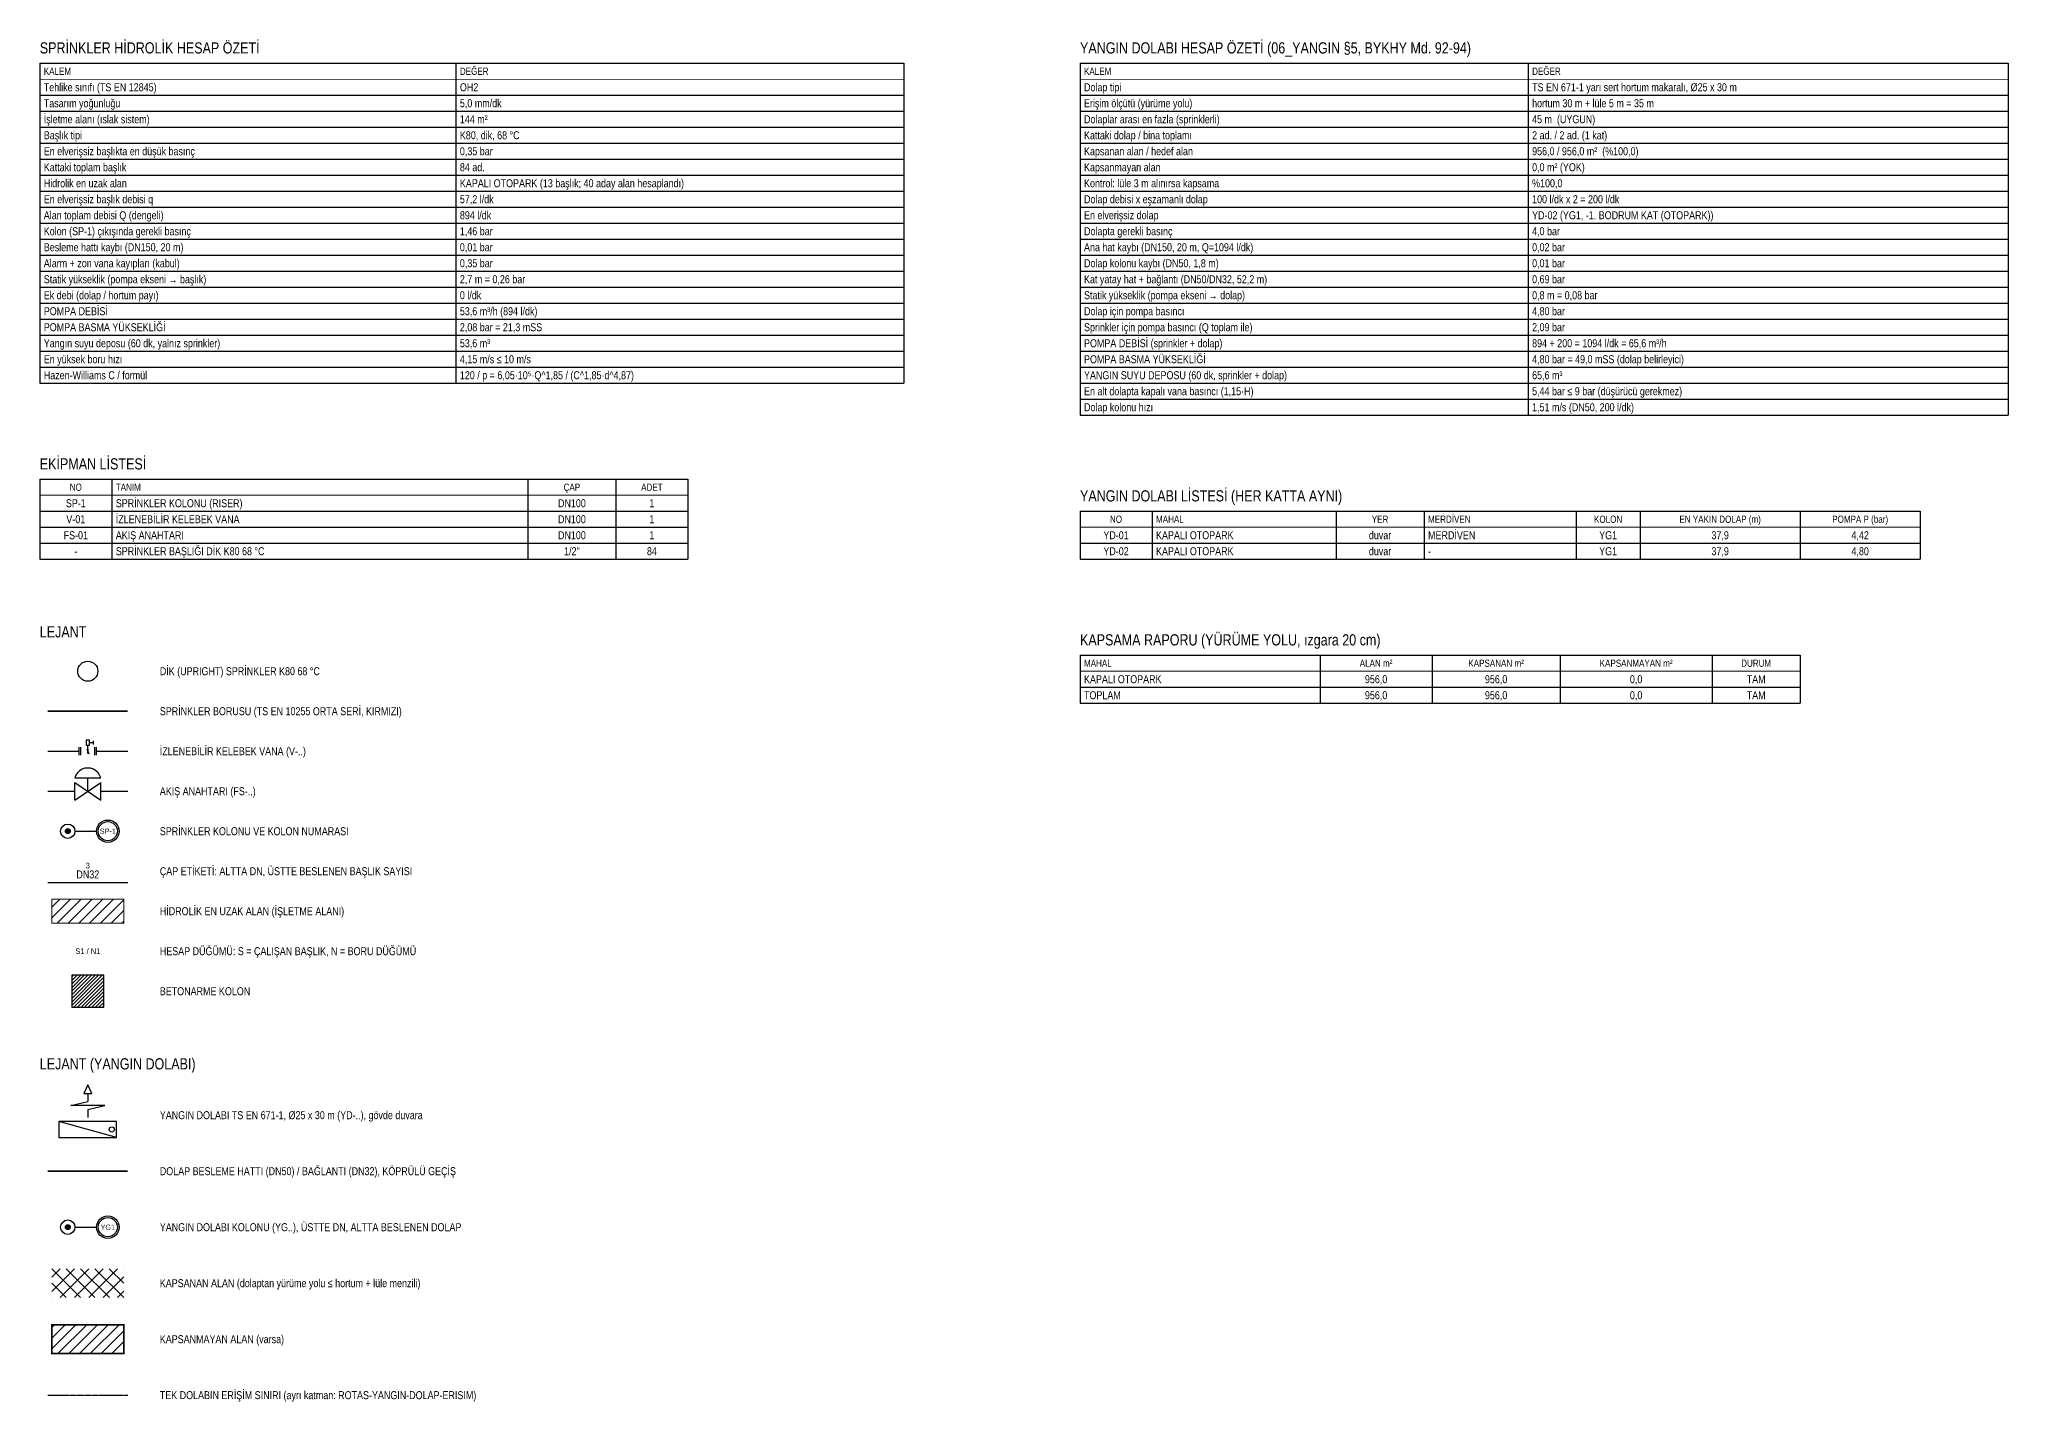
# Model space of a CAD drawing. Header units: centimetres. Extents: x 0 to 9130, y -568 to 3288.
# Drawn here: x 5350 to 7810, y 827 to 2530 of the extents above; entities that cross this region are included whole.
import ezdxf
from ezdxf.enums import TextEntityAlignment as Align

# ---------------------------------------------------------------- set-up
doc = ezdxf.new("R2010")
doc.units = ezdxf.units.CM
doc.linetypes.add('DASHED', pattern=[1.524, 1.27, -0.254])
for name, color, linetype in [('MTY-VANA', 1, 'Continuous'), ('ROTAS-MIMARI-KOLON', 8, 'Continuous'), ('ROTAS-MIMARI-KOLON-TARAMA', 9, 'Continuous'), ('ROTAS-YANGIN-DOLAP', 1, 'Continuous'), ('ROTAS-YANGIN-DOLAP-BORU', 1, 'Continuous'), ('ROTAS-YANGIN-DOLAP-ERISIM', 3, 'DASHED'), ('ROTAS-YANGIN-DOLAP-KAPSAMA', 3, 'Continuous'), ('ROTAS-YANGIN-DOLAP-KAPSANMAYAN', 1, 'Continuous'), ('ROTAS-YANGIN-DOLAP-KOLON', 6, 'Continuous'), ('ROTAS-YANGIN-DUGUM', 3, 'Continuous'), ('ROTAS-YANGIN-HIDROLIK-ALAN', 2, 'Continuous'), ('ROTAS-YANGIN-HIDROLIK-TARAMA', 8, 'Continuous'), ('ROTAS-YANGIN-KOLON', 6, 'Continuous'), ('ROTAS-YANGIN-LEJANT', 7, 'Continuous'), ('ROTAS-YANGIN-SPR-BORU', 140, 'Continuous'), ('ROTAS-YANGIN-SPR-CAP', 141, 'Continuous'), ('ROTAS-YANGIN-SPRINKLER', 15, 'Continuous'), ('ROTAS-YANGIN-TABLO', 7, 'Continuous'), ('ROTAS-YANGIN-VANA', 1, 'Continuous')]:
    doc.layers.add(name, color=color, linetype=linetype)
doc.styles.add('CAP', font='wturkce.SHX', dxfattribs={"width": 0.65})
doc.styles.add('ROTAS', font='arial.ttf')

# ---------------------------------------------------------------- blocks, each defined once
blk = doc.blocks.new('ROTAS-SPR-DIK')
blk.add_circle((0, 0), 12.5)
blk = doc.blocks.new('MTY-IZLENEBILIR KELEBEK VANA')
at = {"layer": 'MTY-VANA', "linetype": 'Continuous'}
for p, q in [((-10.7, -5.1), (-10.7, 4.9)), ((-10.7, -5.1), (-10.7, 4.9)), ((-10.7, -5.1), (-10.7, 4.9)), ((-10.7, -5.1), (-10.7, 4.9)), ((-8.7, -5.1), (-8.7, 4.9)), ((-8.7, -5.1), (-8.7, 4.9)), ((-8.7, -5.1), (-8.7, 4.9)), ((-8.7, -5.1), (-8.7, 4.9)), ((0, 0), (0, 7.4)), ((0, 0), (0, 7.4)), ((0, 0), (0, 7.4)), ((0, 0), (0, 7.4)), ((8.7, -5.1), (8.7, 4.9)), ((8.7, -5.1), (8.7, 4.9)), ((8.7, -5.1), (8.7, 4.9)), ((8.7, -5.1), (8.7, 4.9)), ((10.7, -5.1), (10.7, 4.9)), ((10.7, -5.1), (10.7, 4.9)), ((10.7, -5.1), (10.7, 4.9)), ((10.7, -5.1), (10.7, 4.9))]:
    blk.add_line(p, q, dxfattribs=at)
at = {"layer": 'MTY-VANA'}
for p, q in [((-1.2, 3.1), (1.2, -3.1)), ((-1.2, 3.1), (1.2, -3.1)), ((-1.2, 3.1), (1.2, -3.1)), ((7, 10.6), (2.2, 10.6)), ((7, 10.6), (2.2, 10.6)), ((7, 10.6), (2.2, 10.6)), ((7, 10.6), (2.2, 10.6)), ((7, 8.2), (7, 13.1)), ((7, 8.2), (7, 13.1)), ((7, 8.2), (7, 13.1)), ((7, 8.2), (7, 13.1))]:
    blk.add_line(p, q, dxfattribs=at)
blk.add_lwpolyline([(-2.2, 13.9), (-2.2, 7.4), (2.2, 7.4), (2.2, 13.9)], close=True, dxfattribs=at)
blk.add_lwpolyline([(-2.2, 13.9), (-2.2, 7.4), (2.2, 7.4), (2.2, 13.9)], close=True, dxfattribs=at)
blk.add_lwpolyline([(-2.2, 13.9), (-2.2, 7.4), (2.2, 7.4), (2.2, 13.9)], close=True, dxfattribs=at)
blk.add_lwpolyline([(-2.2, 13.9), (-2.2, 7.4), (2.2, 7.4), (2.2, 13.9)], close=True, dxfattribs=at)
at = {"layer": 'MTY-VANA', "linetype": 'Continuous'}
blk.add_trace([(-1.2, 3.1), (1.2, 3.1), (-1.2, -3.1), (1.2, -3.1)], dxfattribs=at)
blk.add_trace([(-1.2, 3.1), (1.2, 3.1), (-1.2, -3.1), (1.2, -3.1)], dxfattribs=at)
blk.add_trace([(-1.2, 3.1), (1.2, 3.1), (-1.2, -3.1), (1.2, -3.1)], dxfattribs=at)
blk.add_trace([(-1.2, 3.1), (1.2, 3.1), (-1.2, -3.1), (1.2, -3.1)], dxfattribs=at)
at = {"layer": 'MTY-VANA', "style": 'CAP', "width": 0.65}
blk.add_attdef('CAP', text='', height=5, rotation=270, dxfattribs=at).set_placement((0, 0), align=Align.CENTER)
blk = doc.blocks.new('ROTAS-AKIS-ANAHTARI')
for p, q in [((-16.3, 16.7), (16.2, 16.7)), ((-16.2, -11), (-16.2, 11)), ((-16.2, 11), (16.3, -11)), ((-16.2, -11), (16.3, 11)), ((0.1, 0), (0.1, 16.7)), ((16.3, -11), (16.3, 11))]:
    blk.add_line(p, q)
blk.add_lwpolyline([(16.2, 16.7), (14.8, 20.1), (12.8, 23.1), (10.1, 25.6), (7, 27.5), (3.5, 28.6), (-0.1, 29), (-3.7, 28.6), (-7.2, 27.5), (-10.3, 25.6), (-12.9, 23.1), (-15, 20.1), (-16.3, 16.7)])
blk = doc.blocks.new('ROTAS-SPR-KOLON')
blk.add_hatch(color=7).paths.add_polyline_path([(3, 0), (2.8, 1.1), (2.1, 2.1), (1.1, 2.8), (0, 3), (-1.1, 2.8), (-2.1, 2.1), (-2.8, 1.1), (-3, 0), (-2.8, -1.1), (-2.1, -2.1), (-1.1, -2.8), (0, -3), (1.1, -2.8), (2.1, -2.1), (2.8, -1.1)])
for radius in [9, 3]:
    blk.add_circle((0, 0), radius)
blk = doc.blocks.new('ROTAS-YANGIN-DOLABI-PLAN')
for p, q in [((0, 32.8), (-5, 22)), ((5, 22), (0, 32.8)), ((-21.2, 7.3), (0, 12.3)), ((21.2, 7.3), (-21.2, 7.3)), ((-5, 22), (5, 22)), ((0, 22), (0, 12.3)), ((0, 2.3), (21.2, 7.3)), ((0, 2.3), (0, -7.8)), ((36, -32.8), (-36, -12.8)), ((30, -22.8), (30, -22.8))]:
    blk.add_line(p, q)
for points in [[(-36, -12.8), (-36, -32.8), (36, -32.8), (36, -12.8), (-36, -12.8)], [(36, -32.8), (-36, -12.8), (-36, -32.8), (36, -32.8)]]:
    blk.add_lwpolyline(points)
blk.add_circle((30, -22.8), 3.25)
at = {"style": 'ROTAS'}
blk.add_attdef('NO', text='', height=6, dxfattribs=at).set_placement((0, 35.8), align=Align.BOTTOM_CENTER)

msp = doc.modelspace()

# ---------------------------------------------------------------- hatches: boundary and pattern name
at = {"layer": 'ROTAS-MIMARI-KOLON-TARAMA'}
h = msp.add_hatch(dxfattribs=at)
h.set_pattern_fill('ANSI31')
h.paths.add_polyline_path([(5390, 1320), (5430, 1320), (5430, 1360), (5390, 1360)])
at = {"layer": 'ROTAS-YANGIN-DOLAP-KAPSAMA'}
h = msp.add_hatch(dxfattribs=at)
h.set_pattern_fill('ANSI37', scale=4)
h.paths.add_polyline_path([(5365, 957), (5455, 957), (5455, 993), (5365, 993)])
at = {"layer": 'ROTAS-YANGIN-DOLAP-KAPSANMAYAN'}
h = msp.add_hatch(dxfattribs=at)
h.set_pattern_fill('ANSI31', scale=3)
h.paths.add_polyline_path([(5365, 887), (5455, 887), (5455, 923), (5365, 923)])
at = {"layer": 'ROTAS-YANGIN-HIDROLIK-TARAMA'}
h = msp.add_hatch(dxfattribs=at)
h.set_pattern_fill('ANSI31', scale=3)
h.paths.add_polyline_path([(5365, 1425), (5455, 1425), (5455, 1455), (5365, 1455)])

# ---------------------------------------------------------------- linework, layer by layer
at = {"layer": 'ROTAS-MIMARI-KOLON'}
msp.add_lwpolyline([(5390, 1320), (5430, 1320), (5430, 1360), (5390, 1360)], close=True, dxfattribs=at)
at = {"layer": 'ROTAS-YANGIN-DOLAP-BORU', "const_width": 2}
msp.add_lwpolyline([(5360, 1115), (5460, 1115)], dxfattribs=at)
at = {"layer": 'ROTAS-YANGIN-DOLAP-ERISIM', "linetype": 'DASHED', "ltscale": 2}
msp.add_lwpolyline([(5360, 835), (5460, 835)], dxfattribs=at)
at = {"layer": 'ROTAS-YANGIN-DOLAP-KAPSANMAYAN', "const_width": 2}
msp.add_lwpolyline([(5365, 887), (5455, 887), (5455, 923), (5365, 923)], close=True, dxfattribs=at)
at = {"layer": 'ROTAS-YANGIN-DOLAP-KOLON'}
msp.add_line((5394, 1045), (5421, 1045), dxfattribs=at)
for radius in [14, 12]:
    msp.add_circle((5435, 1045), radius, dxfattribs=at)
at = {"layer": 'ROTAS-YANGIN-HIDROLIK-ALAN', "linetype": 'DASHED', "ltscale": 2, "const_width": 1.5}
msp.add_lwpolyline([(5365, 1425), (5455, 1425), (5455, 1455), (5365, 1455)], close=True, dxfattribs=at)
at = {"layer": 'ROTAS-YANGIN-KOLON'}
msp.add_line((5394, 1540), (5421, 1540), dxfattribs=at)
for radius in [14, 12]:
    msp.add_circle((5435, 1540), radius, dxfattribs=at)
at = {"layer": 'ROTAS-YANGIN-SPR-BORU', "const_width": 2}
msp.add_lwpolyline([(5360, 1690), (5460, 1690)], dxfattribs=at)
at = {"layer": 'ROTAS-YANGIN-SPR-BORU'}
for points in [[(5360, 1640), (5399.3, 1640)], [(5420.7, 1640), (5460, 1640)], [(5360, 1590), (5393.7, 1590)], [(5426.3, 1590), (5460, 1590)], [(5360, 1476), (5460, 1476)]]:
    msp.add_lwpolyline(points, dxfattribs=at)
at = {"layer": 'ROTAS-YANGIN-TABLO'}
for p, q in [((5350, 2500), (5350, 2100)), ((5870, 2500), (5870, 2100)), ((6430, 2500), (6430, 2100)), ((6650, 2500), (6650, 2060)), ((7210, 2500), (7210, 2060)), ((7810, 2500), (7810, 2060)), ((5350, 1980), (5350, 1880)), ((5440, 1980), (5440, 1880)), ((5960, 1980), (5960, 1880)), ((6070, 1980), (6070, 1880)), ((6160, 1980), (6160, 1880)), ((6650, 1940), (6650, 1880)), ((6740, 1940), (6740, 1880)), ((6970, 1940), (6970, 1880)), ((7080, 1940), (7080, 1880)), ((7270, 1940), (7270, 1880)), ((7350, 1940), (7350, 1880)), ((7550, 1940), (7550, 1880)), ((7700, 1940), (7700, 1880)), ((6650, 1760), (6650, 1700)), ((6950, 1760), (6950, 1700)), ((7090, 1760), (7090, 1700)), ((7250, 1760), (7250, 1700)), ((7440, 1760), (7440, 1700)), ((7550, 1760), (7550, 1700))]:
    msp.add_line(p, q, dxfattribs=at)
for points in [[(5350, 2500), (6430, 2500)], [(6650, 2500), (7810, 2500)], [(5350, 2460), (6430, 2460)], [(5350, 2440), (6430, 2440)], [(6650, 2460), (7810, 2460)], [(6650, 2440), (7810, 2440)], [(5350, 2420), (6430, 2420)], [(6650, 2420), (7810, 2420)], [(5350, 2400), (6430, 2400)], [(6650, 2400), (7810, 2400)], [(5350, 2380), (6430, 2380)], [(6650, 2380), (7810, 2380)], [(5350, 2360), (6430, 2360)], [(5350, 2340), (6430, 2340)], [(6650, 2360), (7810, 2360)], [(6650, 2340), (7810, 2340)], [(5350, 2320), (6430, 2320)], [(6650, 2320), (7810, 2320)], [(5350, 2300), (6430, 2300)], [(6650, 2300), (7810, 2300)], [(5350, 2280), (6430, 2280)], [(6650, 2280), (7810, 2280)], [(5350, 2260), (6430, 2260)], [(5350, 2240), (6430, 2240)], [(6650, 2260), (7810, 2260)], [(6650, 2240), (7810, 2240)], [(5350, 2220), (6430, 2220)], [(6650, 2220), (7810, 2220)], [(5350, 2200), (6430, 2200)], [(6650, 2200), (7810, 2200)], [(5350, 2180), (6430, 2180)], [(6650, 2180), (7810, 2180)], [(5350, 2160), (6430, 2160)], [(6650, 2160), (7810, 2160)], [(5350, 2140), (6430, 2140)], [(5350, 2120), (6430, 2120)], [(6650, 2140), (7810, 2140)], [(6650, 2120), (7810, 2120)], [(5350, 2100), (6430, 2100)], [(6650, 2100), (7810, 2100)], [(6650, 2080), (7810, 2080)], [(6650, 2060), (7810, 2060)], [(5350, 1980), (6160, 1980)], [(5350, 1940), (6160, 1940)], [(5350, 1920), (6160, 1920)], [(6650, 1940), (7700, 1940)], [(5350, 1900), (6160, 1900)], [(6650, 1900), (7700, 1900)], [(5350, 1880), (6160, 1880)], [(6650, 1880), (7700, 1880)], [(6650, 1760), (7550, 1760)], [(6650, 1720), (7550, 1720)], [(6650, 1700), (7550, 1700)]]:
    msp.add_lwpolyline(points, dxfattribs=at)
at = {"layer": 'ROTAS-YANGIN-TABLO', "const_width": 1}
for points in [[(5350, 2480), (6430, 2480)], [(6650, 2480), (7810, 2480)], [(5350, 1960), (6160, 1960)], [(6650, 1920), (7700, 1920)], [(6650, 1740), (7550, 1740)]]:
    msp.add_lwpolyline(points, dxfattribs=at)

# ---------------------------------------------------------------- block references
at = {"layer": 'ROTAS-YANGIN-DOLAP'}
msp.add_blockref('ROTAS-YANGIN-DOLABI-PLAN', (5410, 1190), dxfattribs=at)
at = {"layer": 'ROTAS-YANGIN-DOLAP-KOLON'}
msp.add_blockref('ROTAS-SPR-KOLON', (5385, 1045), dxfattribs=at)
at = {"layer": 'ROTAS-YANGIN-KOLON'}
msp.add_blockref('ROTAS-SPR-KOLON', (5385, 1540), dxfattribs=at)
at = {"layer": 'ROTAS-YANGIN-SPRINKLER'}
msp.add_blockref('ROTAS-SPR-DIK', (5410, 1740), dxfattribs=at)
at = {"layer": 'ROTAS-YANGIN-VANA'}
for name, p in [('MTY-IZLENEBILIR KELEBEK VANA', (5410, 1640)), ('ROTAS-AKIS-ANAHTARI', (5410, 1590))]:
    msp.add_blockref(name, p, dxfattribs=at)

# ---------------------------------------------------------------- texts
at = {"layer": 'ROTAS-YANGIN-DOLAP-KOLON', "style": 'ROTAS', "width": 0.8}
msp.add_text('YG1', height=6.5, dxfattribs=at).set_placement((5435, 1045), align=Align.MIDDLE_CENTER)
at = {"layer": 'ROTAS-YANGIN-DUGUM', "style": 'ROTAS', "width": 0.8}
msp.add_text('S1 / N1', height=7, dxfattribs=at).set_placement((5410, 1390), align=Align.MIDDLE_CENTER)
at = {"layer": 'ROTAS-YANGIN-KOLON', "style": 'ROTAS', "width": 0.8}
msp.add_text('SP-1', height=6.5, dxfattribs=at).set_placement((5435, 1540), align=Align.MIDDLE_CENTER)
at = {"layer": 'ROTAS-YANGIN-LEJANT', "style": 'ROTAS', "width": 0.8}
for s, p in [('LEJANT', (5350, 1778)), ('LEJANT (YANGIN DOLABI)', (5350, 1238))]:
    msp.add_text(s, height=14, dxfattribs=at).set_placement(p, align=Align.BOTTOM_LEFT)
for s, p in [('DİK (UPRIGHT) SPRİNKLER K80 68 °C', (5500, 1740)), ('SPRİNKLER BORUSU (TS EN 10255 ORTA SERİ, KIRMIZI)', (5500, 1690)), ('İZLENEBİLİR KELEBEK VANA (V-..)', (5500, 1640)), ('AKIŞ ANAHTARI (FS-..)', (5500, 1590)), ('SPRİNKLER KOLONU VE KOLON NUMARASI', (5500, 1540)), ('ÇAP ETİKETİ: ALTTA DN, ÜSTTE BESLENEN BAŞLIK SAYISI', (5500, 1490)), ('HİDROLİK EN UZAK ALAN (İŞLETME ALANI)', (5500, 1440)), ('HESAP DÜĞÜMÜ: S = ÇALIŞAN BAŞLIK, N = BORU DÜĞÜMÜ', (5500, 1390)), ('BETONARME KOLON', (5500, 1340)), ('YANGIN DOLABI TS EN 671-1, Ø25 x 30 m (YD-..), gövde duvara', (5500, 1185)), ('DOLAP BESLEME HATTI (DN50) / BAĞLANTI (DN32), KÖPRÜLÜ GEÇİŞ', (5500, 1115)), ('YANGIN DOLABI KOLONU (YG..), ÜSTTE DN, ALTTA BESLENEN DOLAP', (5500, 1045)), ('KAPSANAN ALAN (dolaptan yürüme yolu ≤ hortum + lüle menzili)', (5500, 975)), ('KAPSANMAYAN ALAN (varsa)', (5500, 905)), ('TEK DOLABIN ERİŞİM SINIRI (ayrı katman: ROTAS-YANGIN-DOLAP-ERISIM)', (5500, 835))]:
    msp.add_text(s, height=10, dxfattribs=at).set_placement(p, align=Align.MIDDLE_LEFT)
at = {"layer": 'ROTAS-YANGIN-SPR-CAP', "style": 'ROTAS', "width": 0.8}
for s, height, p in [('DN32', 10, (5410, 1486)), ('3', 7, (5410, 1497))]:
    msp.add_text(s, height=height, dxfattribs=at).set_placement(p, align=Align.MIDDLE_CENTER)
at = {"layer": 'ROTAS-YANGIN-TABLO', "style": 'ROTAS', "width": 0.8}
for s, p in [('SPRİNKLER HİDROLİK HESAP ÖZETİ', (5350, 2508)), ('YANGIN DOLABI HESAP ÖZETİ (06_YANGIN §5, BYKHY Md. 92-94)', (6650, 2508)), ('EKİPMAN LİSTESİ', (5350, 1988)), ('YANGIN DOLABI LİSTESİ (HER KATTA AYNI)', (6650, 1948)), ('KAPSAMA RAPORU (YÜRÜME YOLU, ızgara 20 cm)', (6650, 1768))]:
    msp.add_text(s, height=14, dxfattribs=at).set_placement(p, align=Align.BOTTOM_LEFT)
for s, height, p in [('KALEM', 9, (5355, 2490)), ('DEĞER', 9, (5875, 2490)), ('KALEM', 9, (6655, 2490)), ('DEĞER', 9, (7215, 2490)), ('Tehlike sınıfı (TS EN 12845)', 10, (5355, 2470)), ('OH2', 10, (5875, 2470)), ('Dolap tipi', 10, (6655, 2470)), ('TS EN 671-1 yarı sert hortum makaralı, Ø25 x 30 m', 10, (7215, 2470)), ('Tasarım yoğunluğu', 10, (5355, 2450)), ('İşletme alanı (ıslak sistem)', 10, (5355, 2430)), ('5,0 mm/dk', 10, (5875, 2450)), ('Erişim ölçütü (yürüme yolu)', 10, (6655, 2450)), ('hortum 30 m + lüle 5 m = 35 m', 10, (7215, 2450)), ('Başlık tipi', 10, (5355, 2410)), ('144 m²', 10, (5875, 2430)), ('K80, dik, 68 °C', 10, (5875, 2410)), ('Dolaplar arası en fazla (sprinklerli)', 10, (6655, 2430)), ('Kattaki dolap / bina toplamı', 10, (6655, 2410)), ('45 m  (UYGUN)', 10, (7215, 2430)), ('2 ad. / 2 ad. (1 kat)', 10, (7215, 2410)), ('En elverişsiz başlıkta en düşük basınç', 10, (5355, 2390)), ('0,35 bar', 10, (5875, 2390)), ('Kapsanan alan / hedef alan', 10, (6655, 2390)), ('956,0 / 956,0 m²  (%100,0)', 10, (7215, 2390)), ('Kattaki toplam başlık', 10, (5355, 2370)), ('84 ad.', 10, (5875, 2370)), ('Kapsanmayan alan', 10, (6655, 2370)), ('0,0 m² (YOK)', 10, (7215, 2370)), ('Hidrolik en uzak alan', 10, (5355, 2350)), ('KAPALI OTOPARK (13 başlık; 40 aday alan hesaplandı)', 10, (5875, 2350)), ('Kontrol: lüle 3 m alınırsa kapsama', 10, (6655, 2350)), ('%100,0', 10, (7215, 2350)), ('Alan toplam debisi Q (dengeli)', 10, (5355, 2310)), ('En elverişsiz başlık debisi q', 10, (5355, 2330)), ('57,2 l/dk', 10, (5875, 2330)), ('894 l/dk', 10, (5875, 2310)), ('Dolap debisi x eşzamanlı dolap', 10, (6655, 2330)), ('En elverişsiz dolap', 10, (6655, 2310)), ('YD-02 (YG1, -1. BODRUM KAT (OTOPARK))', 10, (7215, 2310)), ('100 l/dk x 2 = 200 l/dk', 10, (7215, 2330)), ('Kolon (SP-1) çıkışında gerekli basınç', 10, (5355, 2290)), ('1,46 bar', 10, (5875, 2290)), ('Dolapta gerekli basınç', 10, (6655, 2290)), ('4,0 bar', 10, (7215, 2290)), ('Besleme hattı kaybı (DN150, 20 m)', 10, (5355, 2270)), ('0,01 bar', 10, (5875, 2270)), ('Ana hat kaybı (DN150, 20 m, Q=1094 l/dk)', 10, (6655, 2270)), ('0,02 bar', 10, (7215, 2270)), ('Alarm + zon vana kayıpları (kabul)', 10, (5355, 2250)), ('0,35 bar', 10, (5875, 2250)), ('Dolap kolonu kaybı (DN50, 1,8 m)', 10, (6655, 2250)), ('0,01 bar', 10, (7215, 2250)), ('Statik yükseklik (pompa ekseni → başlık)', 10, (5355, 2230)), ('Ek debi (dolap / hortum payı)', 10, (5355, 2210)), ('0 l/dk', 10, (5875, 2210)), ('2,7 m = 0,26 bar', 10, (5875, 2230)), ('Statik yükseklik (pompa ekseni → dolap)', 10, (6655, 2210)), ('Kat yatay hat + bağlantı (DN50/DN32, 52,2 m)', 10, (6655, 2230)), ('0,69 bar', 10, (7215, 2230)), ('0,8 m = 0,08 bar', 10, (7215, 2210)), ('POMPA DEBİSİ', 10, (5355, 2190)), ('53,6 m³/h (894 l/dk)', 10, (5875, 2190)), ('Dolap için pompa basıncı', 10, (6655, 2190)), ('4,80 bar', 10, (7215, 2190)), ('POMPA BASMA YÜKSEKLİĞİ', 10, (5355, 2170)), ('2,08 bar = 21,3 mSS', 10, (5875, 2170)), ('Sprinkler için pompa basıncı (Q toplam ile)', 10, (6655, 2170)), ('2,09 bar', 10, (7215, 2170)), ('Yangın suyu deposu (60 dk, yalnız sprinkler)', 10, (5355, 2150)), ('53,6 m³', 10, (5875, 2150)), ('POMPA DEBİSİ (sprinkler + dolap)', 10, (6655, 2150)), ('894 + 200 = 1094 l/dk = 65,6 m³/h', 10, (7215, 2150)), ('En yüksek boru hızı', 10, (5355, 2130)), ('4,15 m/s ≤ 10 m/s', 10, (5875, 2130)), ('POMPA BASMA YÜKSEKLİĞİ', 10, (6655, 2130)), ('4,80 bar = 49,0 mSS (dolap belirleyici)', 10, (7215, 2130)), ('Hazen-Williams C / formül', 10, (5355, 2110)), ('120 / p = 6,05·10⁵·Q^1,85 / (C^1,85·d^4,87)', 10, (5875, 2110)), ('YANGIN SUYU DEPOSU (60 dk, sprinkler + dolap)', 10, (6655, 2110)), ('En alt dolapta kapalı vana basıncı (1,15·H)', 10, (6655, 2090)), ('5,44 bar ≤ 9 bar (düşürücü gerekmez)', 10, (7215, 2090)), ('65,6 m³', 10, (7215, 2110)), ('Dolap kolonu hızı', 10, (6655, 2070)), ('1,51 m/s (DN50, 200 l/dk)', 10, (7215, 2070)), ('TANIM', 9, (5445, 1970)), ('SPRİNKLER KOLONU (RISER)', 10, (5445, 1950)), ('İZLENEBİLİR KELEBEK VANA', 10, (5445, 1930)), ('MAHAL', 9, (6745, 1930)), ('MERDİVEN', 9, (7085, 1930)), ('AKIŞ ANAHTARI', 10, (5445, 1910)), ('SPRİNKLER BAŞLIĞI DİK K80 68 °C', 10, (5445, 1890)), ('KAPALI OTOPARK', 10, (6745, 1910)), ('KAPALI OTOPARK', 10, (6745, 1890)), ('MERDİVEN', 10, (7085, 1910)), ('-', 10, (7085, 1890)), ('MAHAL', 9, (6655, 1750)), ('KAPALI OTOPARK', 10, (6655, 1730)), ('TOPLAM', 10, (6655, 1710))]:
    msp.add_text(s, height=height, dxfattribs=at).set_placement(p, align=Align.MIDDLE_LEFT)
for s, height, p in [('NO', 9, (5395, 1970)), ('ÇAP', 9, (6015, 1970)), ('ADET', 9, (6115, 1970)), ('SP-1', 10, (5395, 1950)), ('DN100', 10, (6015, 1950)), ('1', 10, (6115, 1950)), ('V-01', 10, (5395, 1930)), ('DN100', 10, (6015, 1930)), ('1', 10, (6115, 1930)), ('NO', 9, (6695, 1930)), ('YER', 9, (7025, 1930)), ('KOLON', 9, (7310, 1930)), ('EN YAKIN DOLAP (m)', 9, (7450, 1930)), ('POMPA P (bar)', 9, (7625, 1930)), ('FS-01', 10, (5395, 1910)), ('DN100', 10, (6015, 1910)), ('1/2"', 10, (6015, 1890)), ('84', 10, (6115, 1890)), ('1', 10, (6115, 1910)), ('YD-01', 10, (6695, 1910)), ('YD-02', 10, (6695, 1890)), ('duvar', 10, (7025, 1910)), ('duvar', 10, (7025, 1890)), ('YG1', 10, (7310, 1910)), ('YG1', 10, (7310, 1890)), ('37,9', 10, (7450, 1910)), ('37,9', 10, (7450, 1890)), ('4,42', 10, (7625, 1910)), ('4,80', 10, (7625, 1890)), ('-', 10, (5395, 1890)), ('ALAN m²', 9, (7020, 1750)), ('KAPSANAN m²', 9, (7170, 1750)), ('KAPSANMAYAN m²', 9, (7345, 1750)), ('DURUM', 9, (7495, 1750)), ('956,0', 10, (7020, 1730)), ('956,0', 10, (7170, 1730)), ('0,0', 10, (7345, 1730)), ('TAM', 10, (7495, 1730)), ('956,0', 10, (7020, 1710)), ('956,0', 10, (7170, 1710)), ('0,0', 10, (7345, 1710)), ('TAM', 10, (7495, 1710))]:
    msp.add_text(s, height=height, dxfattribs=at).set_placement(p, align=Align.MIDDLE_CENTER)

doc.saveas('drawing.dxf')
